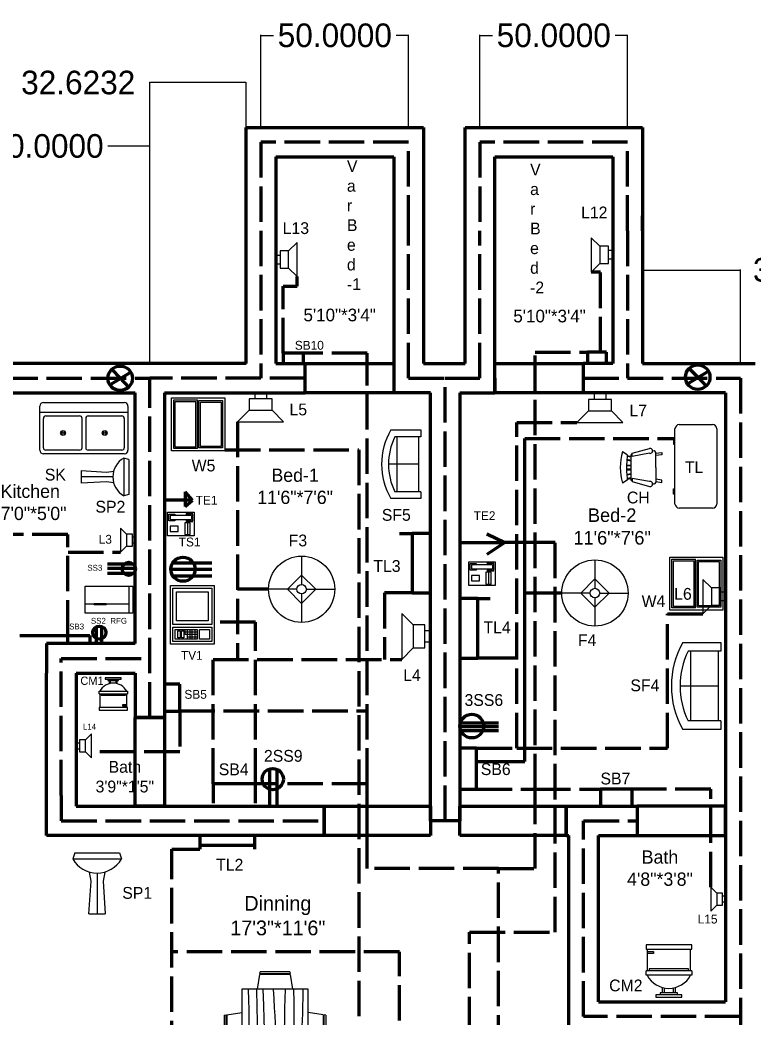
# Model space of a CAD drawing. Header units: inches. Extents: x 2473 to 3287, y 283 to 974.
# Drawn here: x 2761.4 to 3010.1, y 635.5 to 973.7 of the extents above; entities that cross this region are included whole.
import ezdxf

# ---------------------------------------------------------------- set-up
doc = ezdxf.new("R2010")
doc.units = ezdxf.units.IN
doc.header["$MEASUREMENT"] = 0
doc.linetypes.add('ACAD_ISO02W100', pattern=[15, 12, -3])
doc.dimstyles.get("Standard").update_dxf_attribs({"dimtxt": 8, "dimasz": 0.18, "dimexe": 0.18, "dimexo": 0.0625, "dimgap": 0.09, "dimtad": 0, "dimtih": 1, "dimtoh": 1, "dimdec": 4, "dimzin": 0, "dimdsep": 46, "dimtxsty": 'Standard', "dimcen": 0.09, "dimadec": 0, "dimazin": 0, "dimtfac": 1, "dimtdec": 4, "dimtofl": 0, "dimtmove": 0, "dimatfit": 3, "dimfxl": 1, "dimtolj": 1, "dimtzin": 0, "dimarcsym": 0})

# ---------------------------------------------------------------- blocks, each defined once
blk = doc.blocks.new('Lamp - Table')
at = {"linetype": 'Continuous'}
for p, q in [((0, 7), (0, 1)), ((0, 3), (-3, 0)), ((3, 0), (0, 3)), ((-1, 0), (-7, 0)), ((-3, 0), (0, -3)), ((0, -3), (3, 0)), ((1, 0), (7, 0)), ((0, -1), (0, -7))]:
    blk.add_line(p, q, dxfattribs=at)
for radius in [7, 1]:
    blk.add_circle((0, 0), radius, dxfattribs=at)
blk = doc.blocks.new('Microwave')
for p, q in [((18, 10), (22, 10)), ((22, 9), (18, 9)), ((19, 7), (19, 11)), ((20, 11), (20, 7)), ((21, 7), (21, 11)), ((18, 8), (22, 8)), ((22, 7), (18, 7)), ((20, 6), (18, 6)), ((19, 6), (19, 7)), ((20, 7), (20, 6))]:
    blk.add_line(p, q)
for points in [[(0, 0), (0, 18), (24, 18), (24, 0)], [(1, 1), (1, 17), (16, 17), (16, 1)], [(17, 1), (17, 17), (23, 17), (23, 1)], [(2.5, 2.5), (2.5, 15.5), (14.5, 15.5), (14.5, 2.5)], [(18, 12), (18, 16), (22, 16), (22, 12)], [(18, 2), (18, 11), (22, 11), (22, 2)], [(18.5, 4.5), (18.5, 5.5), (21.5, 5.5), (21.5, 4.5)], [(18.5, 3), (18.5, 4), (21.5, 4), (21.5, 3)]]:
    blk.add_lwpolyline(points, close=True)
blk = doc.blocks.new('Sink - Pedestal elevation')
for p, q in [((-11, 30), (-12, 27)), ((-11, 30), (11, 30)), ((11, 30), (12, 27)), ((-12, 27), (12, 27)), ((-3, 16), (-3.7523, 20.5139)), ((0, 20), (0, 0)), ((3.7527, 20.5157), (3, 16)), ((-4, 0), (-3, 16)), ((3, 16), (4, 0)), ((-4, 0), (4, 0))]:
    blk.add_line(p, q)
blk.add_arc((0, 33.7857), 13.7857, 209.4871, 330.5129)
blk = doc.blocks.new('Speaker')
at = {"color": 7}
for p, q in [((0.25, 0.15), (0.15, 0.05)), ((0.25, -0.25), (0.25, 0.15)), ((0, 0), (0.05, 0)), ((0.05, 0.05), (0.05, -0.15)), ((0.15, 0.05), (0.05, 0.05)), ((0.15, -0.15), (0.15, 0.05)), ((0, -0.1), (0.05, -0.1)), ((0.05, -0.15), (0.15, -0.15)), ((0.15, -0.15), (0.25, -0.25))]:
    blk.add_line(p, q, dxfattribs=at)
blk = doc.blocks.new('Sink-double - 36 in top')
for p, q in [((-18, -4), (18, -4)), ((-0.75, -18.5), (-0.75, -6.5)), ((0.75, -6.5), (0.75, -18.5))]:
    blk.add_line(p, q)
for points in [[(-16.5, 0), (16.5, 0)], [(-18, -19.5), (-18, -1.5)], [(18, -1.5), (18, -19.5)], [(-16.5, -18.5), (-16.5, -6.5)], [(-15.5, -5.5), (-1.75, -5.5)], [(1.75, -5.5), (15.5, -5.5)], [(16.5, -6.5), (16.5, -18.5)], [(-1.75, -19.5), (-15.5, -19.5)], [(15.5, -19.5), (1.75, -19.5)], [(16.5, -21), (-16.5, -21)]]:
    blk.add_lwpolyline(points)
for centre, radius in [((-8.5, -12.5), 1), ((-8.5, -12.5), 0.5), ((8.5, -12.5), 1), ((8.5, -12.5), 0.5)]:
    blk.add_circle(centre, radius)
for centre, radius, start, end in [((-16.5, -1.5), 1.5, 90, 180), ((16.5, -1.5), 1.5, 0, 90), ((-15.5, -6.5), 1, 90, 180), ((-1.75, -6.5), 1, 0, 90), ((1.75, -6.5), 1, 90, 180), ((15.5, -6.5), 1, 0, 90), ((-16.5, -19.5), 1.5, 180, 270), ((-15.5, -18.5), 1, 180, 270), ((-1.75, -18.5), 1, 270, 0), ((1.75, -18.5), 1, 180, 270), ((15.5, -18.5), 1, 270, 0), ((16.5, -19.5), 1.5, 270, 0)]:
    blk.add_arc(centre, radius, start, end)
blk = doc.blocks.new('Toilet - front')
for p, q in [((-10, 22), (-10, 12)), ((-10, 21), (-7, 21)), ((-7, 20), (-10, 20)), ((-7, 21), (-7, 20)), ((10, 12), (10, 22)), ((10.5, 12), (-10.5, 12)), ((-10.5, 10), (-10.5, 12)), ((10.5, 10), (-10.5, 10)), ((9, 13), (-9, 13)), ((-9, 13), (-9, 12)), ((9, 12), (9, 13)), ((10.5, 12), (10.5, 10)), ((4, 2), (-4, 2)), ((-4, 2), (-4, 1)), ((-3, 4.4065), (-3, 2)), ((-2, 2), (-2, 4.1658)), ((2, 4.1658), (2, 2)), ((3, 2), (3, 4.4065)), ((4, 1), (4, 2))]:
    blk.add_line(p, q)
for points in [[(10.5, 22), (10.5, 24), (-10.5, 24), (-10.5, 22)], [(6, 0), (6, 1), (-6, 1), (-6, 0)]]:
    blk.add_lwpolyline(points, close=True)
blk.add_arc((0, 15.3333), 11.3333, 208.0725, 331.9275)
blk = doc.blocks.new('Phone - Desk')
at = {"linetype": 'Continuous'}
for p, q in [((-4.5, -5), (-4.5, 5)), ((-4.5, 5), (4.5, 5)), ((-4, 4.5), (-4, 2)), ((-3.75, 4.5), (-3.75, 2.25)), ((-1.25, 4.5), (-3.75, 4.5)), ((-3.25, 4), (-3.25, -4)), ((-3.25, 4), (-1.75, 4)), ((-1.75, -4), (-1.75, 4)), ((-1.25, 2.25), (-1.25, 4.5)), ((-1, 2), (-1, 4.5)), ((4.5, 5), (4.5, -5)), ((-4, 2), (-3.25, 2)), ((-3.75, 2.25), (-3.25, 2.25)), ((-1.75, 2.25), (-1.25, 2.25)), ((-1.75, 2), (-1, 2)), ((4, 3.5), (-0.5, 3.5)), ((-0.5, 3.5), (-0.5, 1.5)), ((-0.5, 2.5), (4, 2.5)), ((-0.5, 1.5), (4, 1.5)), ((4, 1.5), (4, 3.5)), ((-3.75, -2.25), (-3.25, -2.25)), ((-3.75, -4.5), (-3.75, -2.25)), ((-1.75, -2.25), (-1.25, -2.25)), ((-1.25, -2.25), (-1.25, -4.5)), ((2.75, -1), (0.75, -1)), ((0.75, -1), (0.75, -4)), ((2.75, -4), (2.75, -1)), ((4.5, -5), (-4.5, -5)), ((-1.25, -4.5), (-3.75, -4.5)), ((-3.25, -4), (-1.75, -4)), ((0.75, -4), (2.75, -4))]:
    blk.add_line(p, q, dxfattribs=at)
blk = doc.blocks.new('Refrigerator-2 door - 36 in front')
for p, q in [((12, 5), (12, 64)), ((0, 5), (36, 5))]:
    blk.add_line(p, q)
for points in [[(0, 0), (0, 64), (36, 64), (36, 0)], [(11, 36), (11, 52), (13, 52), (13, 36)]]:
    blk.add_lwpolyline(points, close=True)
blk = doc.blocks.new('Chair - Rocking')
at = {"linetype": 'Continuous'}
for p, q in [((-8, -4.5), (-10, -1.5)), ((-7.5, -4.5), (-7, -7)), ((-6.5, -7), (-7.02225, -4.43)), ((-4.5, -7), (-4.96674, -4.19951)), ((-4, -7), (-4.40532, -4.16272)), ((-1.5, -4.05012), (-1.5, -7)), ((-1, -7), (-1, -4.05012)), ((1, -7), (1, -4.04655)), ((1.5, -4.05012), (1.5, -7)), ((4, -7), (4.40187, -4.18694)), ((4.5, -7), (4.96761, -4.19437)), ((6.5, -7), (7, -4.4057)), ((7.5, -4.5), (7, -7)), ((8, -4.5), (10, -1.5)), ((-9, -7.5), (-12, -18.49999)), ((-7, -7.5), (-9, -7.5)), ((-9, -18.49999), (-7, -7.5)), ((-8.23428, -6.99939), (-8.3093, -7.47958)), ((-8.23041, -7), (8.23915, -7)), ((7, -7.5), (9, -7.5)), ((9, -18.49999), (7, -7.5)), ((8.31071, -7.48854), (8.23449, -7.00073)), ((9, -7.5), (12, -18.49999)), ((-10.36644, -20.64523), (-10.5, -21.49999)), ((-9, -22.49999), (-9.5, -26.49999)), ((0, -22.49999), (-9.5, -22.49999)), ((-8, -26.49999), (-7.5, -22.49999)), ((0, -22.49999), (9.5, -22.49999)), ((8, -26.49999), (7.5, -22.49999)), ((9, -22.49999), (9.5, -26.49999)), ((10.5, -21.49999), (10.3575, -20.58798)), ((-9.5, -26.49999), (-8, -26.49999)), ((9.5, -26.49999), (8, -26.49999))]:
    blk.add_line(p, q, dxfattribs=at)
for centre, radius, start, end in [((0, -34.08333), 34.08333, 72.93847, 107.0615), ((0, -68.25004), 64.25, 93.92211, 97.15267), ((0, -68.25004), 64.25, 82.84733, 93.92211), ((-10.5, -18.99999), 1.58114, 161.5651, 18.43495), ((10.5, -18.99999), 1.58114, 161.5651, 18.43495), ((-9.5, -21.49999), 1, 180, 270), ((9.5, -21.49999), 1, 270, 0)]:
    blk.add_arc(centre, radius, start, end, dxfattribs=at)
blk = doc.blocks.new('Desk - 30 x 60 in.')
at = {"linetype": 'Continuous'}
for p, q in [((-26.999995, 0), (26.999995, 0)), ((-29.999995, -27), (-29.999995, -3)), ((29.999995, -3), (29.999995, -27)), ((26.999995, -30), (-26.999995, -30)), ((-20.000005, -30), (-20.000005, -31)), ((-20.000005, -31), (-16.000005, -31)), ((-16.000005, -31), (-16.000005, -30)), ((15.999995, -31), (15.999995, -30)), ((19.999995, -31), (15.999995, -31)), ((19.999995, -30), (19.999995, -31))]:
    blk.add_line(p, q, dxfattribs=at)
for centre, start, end in [((-26.499995, -3.5), 98.1301, 171.8699), ((26.499995, -3.5), 8.130102, 81.8699), ((-26.499995, -26.5), 188.1301, 261.8699), ((26.499995, -26.5), 278.1301, 351.8699)]:
    blk.add_arc(centre, 3.535534, start, end, dxfattribs=at)
blk = doc.blocks.new('Dining Set - 36 x 72 in.')
at = {"linetype": 'Continuous'}
for p, q in [((-22, 27.5), (-22.1562, 26.50042)), ((-22, 27.5), (-6, 27.5)), ((-5.8437, 26.49966), (-6, 27.5)), ((6, 27.5), (5.8438, 26.50042)), ((6, 27.5), (22, 27.5)), ((22.1563, 26.49966), (22, 27.5)), ((-22.2343, 26.00059), (-23.4847, 17.99762)), ((-22.2304, 26), (-5.7608, 26)), ((-5.8416, 26.5), (-22.1534, 26.5)), ((-4.5152, 17.99762), (-5.7655, 25.99926)), ((5.7657, 26.00059), (4.5153, 17.99762)), ((5.7696, 26), (22.2392, 26)), ((22.1584, 26.5), (5.8466, 26.5)), ((23.4848, 17.99762), (22.2345, 25.99926)), ((36, 18), (-36, 18)), ((-36, 18), (-36, -18)), ((36, -18), (36, 18)), ((-45.5, 8), (-44.5004, 8.15617)), ((-45.5, 8), (-45.5, -8)), ((-44.5, -8.15843), (-44.5, 8.15338)), ((-44.0006, 8.23428), (-35.9976, 9.48474)), ((-44, 8.23041), (-44, -8.23915)), ((44.0006, 8.23428), (35.9976, 9.48474)), ((44, 8.23041), (44, -8.23915)), ((44.5, -8.15843), (44.5, 8.15338)), ((45.5, 8), (44.5005, 8.15617)), ((45.5, 8), (45.5, -8)), ((-44.4997, -8.15631), (-45.5, -8)), ((-35.9976, -9.48476), (-43.9993, -8.2345)), ((35.9976, -9.48476), (43.9993, -8.2345)), ((44.4997, -8.15631), (45.5, -8)), ((-36, -18), (36, -18)), ((-22.2343, -26.0006), (-23.4847, -17.99762)), ((-4.5152, -17.99762), (-5.7655, -25.99928)), ((5.7657, -26.0006), (4.5153, -17.99762)), ((23.4848, -17.99762), (22.2345, -25.99928)), ((-22.2304, -26), (-5.7608, -26)), ((-22, -27.5), (-22.1562, -26.50044)), ((-5.8416, -26.5), (-22.1534, -26.5)), ((-5.8437, -26.49967), (-6, -27.5)), ((5.7696, -26), (22.2392, -26)), ((6, -27.5), (5.8438, -26.50044)), ((22.1584, -26.5), (5.8466, -26.5)), ((22.1563, -26.49967), (22, -27.5)), ((-22, -27.5), (-6, -27.5)), ((6, -27.5), (22, -27.5))]:
    blk.add_line(p, q, dxfattribs=at)
for points in [[(-36, 15), (-31.1772, 14.97754), (-26.8079, 14.91406), (-22.8538, 14.81543), (-19.276, 14.6875), (-16.0362, 14.53613), (-13.0957, 14.36718), (-10.4159, 14.18652), (-7.9583, 14), (-5.6904, 13.81315), (-3.6035, 13.63021), (-1.6954, 13.45508), (0.0365, 13.29166), (1.5945, 13.14388), (2.9811, 13.01562), (4.1988, 12.9108), (5.25, 12.83333), (6.1393, 12.78613), (6.8802, 12.76823), (7.4883, 12.77767), (7.9792, 12.8125), (8.3685, 12.87077), (8.6719, 12.95052), (8.9049, 13.0498), (9.0833, 13.16666), (9.2205, 13.29899), (9.3216, 13.44401), (9.3895, 13.59879), (9.4271, 13.76041), (9.4373, 13.92594), (9.4232, 14.09245), (9.3875, 14.257), (9.3333, 14.41666), (9.2638, 14.56917), (9.1836, 14.71484), (9.0975, 14.85465), (9.0104, 14.98958), (8.9272, 15.1206), (8.8529, 15.2487), (8.7922, 15.37483), (8.75, 15.5), (8.7305, 15.62467), (8.7344, 15.74739), (8.7617, 15.86621), (8.8125, 15.97916), (8.8867, 16.08431), (8.9844, 16.17968), (9.1055, 16.26334), (9.25, 16.33333), (9.4189, 16.38802), (9.6172, 16.42708), (9.8506, 16.45052), (10.125, 16.45833), (10.4463, 16.45052), (10.8203, 16.42708), (11.2529, 16.38802), (11.75, 16.33333), (12.3184, 16.26318), (12.9694, 16.17838), (13.7151, 16.07991), (14.5677, 15.96875), (15.5395, 15.84586), (16.6426, 15.71224), (17.8893, 15.56884), (19.2917, 15.41666), (20.859, 15.25667), (22.5879, 15.08984), (24.4721, 14.91715), (26.5052, 14.73958), (28.6809, 14.5581), (30.9929, 14.3737), (33.4347, 14.18733), (36, 14)], [(-36, 10), (-28.9766, 10.14274), (-23.1725, 10.20442), (-18.4241, 10.19775), (-14.5677, 10.13541), (-11.4399, 10.03011), (-8.877, 9.89453), (-6.7154, 9.74137), (-4.7917, 9.58333), (-2.9698, 9.43082), (-1.2246, 9.28515), (0.4415, 9.14534), (2.026, 9.01041), (3.5266, 8.87939), (4.9408, 8.7513), (6.266, 8.62516), (7.5, 8.5), (8.6411, 8.37549), (9.6914, 8.2539), (10.6538, 8.13818), (11.5312, 8.03125), (12.3267, 7.93603), (13.043, 7.85547), (13.6831, 7.79248), (14.25, 7.75), (14.7471, 7.7303), (15.1797, 7.73307), (15.5537, 7.75732), (15.875, 7.80208), (16.1494, 7.86637), (16.3828, 7.94922), (16.5811, 8.04964), (16.75, 8.16666), (16.8944, 8.29915), (17.0143, 8.44531), (17.1089, 8.60319), (17.1771, 8.77083), (17.218, 8.94629), (17.2305, 9.1276), (17.2137, 9.31282), (17.1667, 9.5), (17.0895, 9.6875), (16.987, 9.875), (16.8649, 10.0625), (16.7292, 10.25), (16.5856, 10.4375), (16.4401, 10.625), (16.2985, 10.8125), (16.1667, 11), (16.05, 11.18733), (15.9518, 11.3737), (15.8752, 11.5581), (15.8229, 11.73958), (15.798, 11.91715), (15.8034, 12.08984), (15.842, 12.25667), (15.9167, 12.41666), (16.0295, 12.56836), (16.1784, 12.70833), (16.3605, 12.83268), (16.5729, 12.9375), (16.8127, 13.01888), (17.0768, 13.07291), (17.3625, 13.0957), (17.6667, 13.08333), (17.9894, 13.03312), (18.3418, 12.94726), (18.7382, 12.82918), (19.1927, 12.68229), (19.7195, 12.51001), (20.3327, 12.31575), (21.0465, 12.10294), (21.875, 11.875), (22.8357, 11.63354), (23.959, 11.37304), (25.2786, 11.08618), (26.8282, 10.76562), (28.6414, 10.40405), (30.752, 9.99414), (33.1936, 9.52856), (36, 9)], [(-36, 5.5), (-30.7157, 5.3348), (-26.069, 5.20963), (-21.9946, 5.11767), (-18.4271, 5.05208), (-15.3009, 5.00602), (-12.5508, 4.97265), (-10.1112, 4.94515), (-7.9167, 4.91666), (-5.909, 4.88167), (-4.0586, 4.83984), (-2.3429, 4.79215), (-0.7396, 4.73958), (0.7739, 4.6831), (2.22, 4.6237), (3.6213, 4.56233), (5, 4.5), (6.373, 4.43782), (7.7344, 4.3776), (9.0723, 4.32129), (10.375, 4.27083), (11.6309, 4.22819), (12.8281, 4.19531), (13.9551, 4.17415), (15, 4.16666), (15.954, 4.17448), (16.819, 4.19791), (17.6001, 4.23698), (18.3021, 4.29166), (18.9299, 4.36198), (19.4883, 4.44791), (19.9823, 4.54948), (20.4167, 4.66666), (20.7969, 4.79899), (21.1302, 4.94401), (21.4245, 5.09879), (21.6875, 5.26041), (21.9271, 5.42594), (22.1511, 5.59245), (22.3672, 5.757), (22.5834, 5.91666), (22.8065, 6.06868), (23.0404, 6.21093), (23.2879, 6.34147), (23.5521, 6.45833), (23.8358, 6.55957), (24.142, 6.64323), (24.4735, 6.70735), (24.8334, 6.75), (25.2235, 6.76969), (25.642, 6.76692), (26.0858, 6.74267), (26.5521, 6.69791), (27.0379, 6.63362), (27.5404, 6.55078), (28.0565, 6.45036), (28.5834, 6.33333), (29.1242, 6.19987), (29.7071, 6.04687), (30.3661, 5.87044), (31.1354, 5.66666), (32.0493, 5.43164), (33.142, 5.16146), (34.4475, 4.85221), (36, 4.5)], [(-36, -1), (-30.7915, -0.6591), (-26.0195, -0.38216), (-21.6519, -0.16284), (-17.6563, 0.00521), (-14.0005, 0.12833), (-10.6523, 0.21289), (-7.5796, 0.26522), (-4.75, 0.29166), (-2.134, 0.29793), (0.2878, 0.28711), (2.5317, 0.26163), (4.6146, 0.22396), (6.5529, 0.17651), (8.3633, 0.12174), (10.0623, 0.06209), (11.6667, 0), (13.1899, -0.06201), (14.6341, -0.1211), (15.9982, -0.17432), (17.2813, -0.21875), (18.4823, -0.25147), (19.6003, -0.26953), (20.6343, -0.27002), (21.5834, -0.25), (22.4481, -0.20768), (23.2357, -0.14584), (23.9549, -0.06836), (24.6146, 0.02083), (25.2235, 0.11784), (25.7904, 0.21875), (26.3241, 0.31966), (26.8334, 0.41666), (27.3265, 0.50618), (27.8099, 0.58593), (28.2894, 0.65397), (28.7709, 0.70833), (29.2601, 0.74707), (29.763, 0.76823), (30.2855, 0.76985), (30.8334, 0.75), (31.4088, 0.70784), (31.9994, 0.64713), (32.589, 0.57275), (33.1615, 0.48958), (33.7008, 0.4025), (34.1908, 0.3164), (34.6153, 0.23616), (34.9584, 0.16666), (35.2099, 0.11165), (35.3848, 0.07031), (35.504, 0.04069), (35.5886, 0.02083), (35.6594, 0.00879), (35.7377, 0.0026), (35.8442, 0.00032), (36, 0)], [(-36, -6.5), (-27.1843, -6.31267), (-20.084, -6.1263), (-14.469, -5.9419), (-10.1094, -5.76042), (-6.7752, -5.58285), (-4.2363, -5.41016), (-2.2629, -5.24333), (-0.625, -5.08334), (0.8708, -4.93099), (2.2715, -4.78646), (3.5872, -4.64974), (4.8281, -4.52084), (6.0046, -4.39974), (7.127, -4.28646), (8.2053, -4.18099), (9.25, -4.08334), (10.2705, -3.99382), (11.2734, -3.91407), (12.2647, -3.84603), (13.25, -3.79167), (14.2354, -3.75293), (15.2266, -3.73177), (16.2295, -3.73015), (17.25, -3.75), (18.2912, -3.79248), (19.3451, -3.85547), (20.4009, -3.93604), (21.4479, -4.03125), (22.4754, -4.13819), (23.4727, -4.25391), (24.4289, -4.37549), (25.3334, -4.5), (26.1785, -4.62492), (26.9694, -4.74935), (27.7145, -4.87281), (28.4219, -4.99479), (29.1, -5.11483), (29.7572, -5.23242), (30.4016, -5.34709), (31.0417, -5.45834), (31.6837, -5.56437), (32.3262, -5.65821), (32.9658, -5.73153), (33.599, -5.77604), (34.2224, -5.78345), (34.8327, -5.74545), (35.4264, -5.65373), (36, -5.5)], [(-36, -10), (-26.4022, -9.81299), (-18.4675, -9.62891), (-11.9839, -9.45069), (-6.7396, -9.28125), (-2.5226, -9.12354), (0.8789, -8.98047), (3.6769, -8.85498), (6.0833, -8.75), (8.2767, -8.66765), (10.3021, -8.60677), (12.1712, -8.56543), (13.8958, -8.54167), (15.4876, -8.53353), (16.9583, -8.53907), (18.3197, -8.55632), (19.5834, -8.58334), (20.7616, -8.61841), (21.8685, -8.66081), (22.9188, -8.71004), (23.9271, -8.76563), (24.9081, -8.82707), (25.8763, -8.89388), (26.8465, -8.96558), (27.8334, -9.04167), (28.8474, -9.12118), (29.8828, -9.20117), (30.93, -9.27824), (31.9792, -9.34896), (33.0205, -9.40991), (34.0443, -9.45768), (35.0407, -9.48885), (36, -9.5)], [(-36, -14.5), (-30.0881, -14.33513), (-25.0332, -14.21224), (-20.7312, -14.12647), (-17.0781, -14.07292), (-13.97, -14.04671), (-11.3027, -14.04297), (-8.9724, -14.05681), (-6.875, -14.08334), (-4.9224, -14.11833), (-3.0905, -14.16016), (-1.3709, -14.20785), (0.2448, -14.26042), (1.7647, -14.3169), (3.1973, -14.3763), (4.5507, -14.43767), (5.8333, -14.5), (7.0554, -14.5621), (8.235, -14.62175), (9.3922, -14.67652), (10.5469, -14.72396), (11.7192, -14.76164), (12.929, -14.78711), (14.1965, -14.79794), (15.5417, -14.79167), (16.9933, -14.76424), (18.6152, -14.70508), (20.4804, -14.60197), (22.6615, -14.44271), (25.2312, -14.21509), (28.2624, -13.9069), (31.8277, -13.50594), (36, -13)]]:
    blk.add_lwpolyline(points, dxfattribs=at)
blk = doc.blocks.new('Sofa - Roundback Loveseat 5 ft.')
at = {"linetype": 'Continuous'}
for p, q in [((0, -32.44198), (0, -5.99998)), ((-24, -33.99998), (-24, -11.46958)), ((-23.9998, -13.38178), (23.99986, -13.38178)), ((24.00004, -33.99998), (24.00004, -11.46958)), ((-24, -32.44198), (24.00004, -32.44198))]:
    blk.add_line(p, q, dxfattribs=at)
for points in [[(-24, -33.99998), (-30, -33.99998), (-30, -7.99998)], [(30.00004, -7.99998), (30.00004, -33.99998), (24.00004, -33.99998)]]:
    blk.add_lwpolyline(points, dxfattribs=at)
for centre, radius, start, end in [((0, -60.24998), 60.24998, 60.13715, 119.8628), ((0, -61.38438), 55.38444, 64.32083, 115.6792)]:
    blk.add_arc(centre, radius, start, end, dxfattribs=at)
blk = doc.blocks.new('*D83')
at = {"color": 0, "lineweight": -2}
for p, q in [((2735.44, 857.38), (2735.44, 931.18)), ((2735.62, 931), (2749.69, 931)), ((2805.26, 931), (2791.2, 931)), ((2805.44, 857.38), (2805.44, 931.18))]:
    blk.add_line(p, q, dxfattribs=at)
at = {"color": 0, "lineweight": 100}
for points in [[(2735.62, 931.03), (2735.62, 930.97), (2735.44, 931)], [(2805.26, 931.03), (2805.26, 930.97), (2805.44, 931)]]:
    blk.add_solid(points, dxfattribs=at)
at = {"layer": 'Defpoints', "color": 0, "lineweight": 100}
for p in [(2805.44, 931), (2735.44, 857.31), (2805.44, 857.31)]:
    blk.add_point(p, dxfattribs=at)
at = {"color": 0, "lineweight": 100, "insert": (2770.44, 931), "char_height": 8, "attachment_point": 5}
blk.add_mtext('\\A1;70.0000', dxfattribs=at)
blk = doc.blocks.new('*D85')
at = {"color": 0, "lineweight": -2}
for p, q in [((2843.07, 937.38), (2843.07, 968.68)), ((2843.25, 968.5), (2847.31, 968.5)), ((2892.89, 968.5), (2888.82, 968.5)), ((2893.07, 937.38), (2893.07, 968.68))]:
    blk.add_line(p, q, dxfattribs=at)
at = {"color": 0, "lineweight": 100}
for points in [[(2843.25, 968.53), (2843.25, 968.47), (2843.07, 968.5)], [(2892.89, 968.53), (2892.89, 968.47), (2893.07, 968.5)]]:
    blk.add_solid(points, dxfattribs=at)
at = {"layer": 'Defpoints', "color": 0, "lineweight": 100}
for p in [(2893.07, 968.5), (2843.07, 937.31), (2893.07, 937.31)]:
    blk.add_point(p, dxfattribs=at)
at = {"color": 0, "lineweight": 100, "insert": (2868.07, 968.5), "char_height": 8, "attachment_point": 5}
blk.add_mtext('\\A1;50.0000', dxfattribs=at)
blk = doc.blocks.new('*D86')
at = {"color": 0, "lineweight": -2}
for p, q in [((2805.44, 952.5), (2805.26, 952.5)), ((2805.44, 857.38), (2805.44, 952.68)), ((2837.89, 952.5), (2805.62, 952.5)), ((2838.07, 857.38), (2838.07, 952.68))]:
    blk.add_line(p, q, dxfattribs=at)
at = {"color": 0, "lineweight": 100}
for points in [[(2805.62, 952.53), (2805.62, 952.47), (2805.44, 952.5)], [(2837.89, 952.53), (2837.89, 952.47), (2838.07, 952.5)]]:
    blk.add_solid(points, dxfattribs=at)
at = {"layer": 'Defpoints', "color": 0, "lineweight": 100}
for p in [(2805.44, 952.5), (2805.44, 857.31), (2838.07, 857.31)]:
    blk.add_point(p, dxfattribs=at)
at = {"color": 0, "lineweight": 100, "insert": (2781.17, 952.5), "char_height": 8, "attachment_point": 5}
blk.add_mtext('\\A1;32.6232', dxfattribs=at)
blk = doc.blocks.new('*D87')
at = {"color": 0, "lineweight": -2}
for p, q in [((2917.23, 937.38), (2917.23, 968.68)), ((2917.41, 968.5), (2921.48, 968.5)), ((2967.05, 968.5), (2962.99, 968.5)), ((2967.23, 937.38), (2967.23, 968.68))]:
    blk.add_line(p, q, dxfattribs=at)
at = {"color": 0, "lineweight": 100}
for points in [[(2917.41, 968.53), (2917.41, 968.47), (2917.23, 968.5)], [(2967.05, 968.53), (2967.05, 968.47), (2967.23, 968.5)]]:
    blk.add_solid(points, dxfattribs=at)
at = {"layer": 'Defpoints', "color": 0, "lineweight": 100}
for p in [(2917.23, 968.5), (2917.23, 937.31), (2967.23, 937.31)]:
    blk.add_point(p, dxfattribs=at)
at = {"color": 0, "lineweight": 100, "insert": (2942.23, 968.5), "char_height": 8, "attachment_point": 5}
blk.add_mtext('\\A1;50.0000', dxfattribs=at)
blk = doc.blocks.new('*D92')
at = {"color": 0, "lineweight": -2}
for p, q in [((2972.23, 857.38), (2972.23, 889.18)), ((2972.41, 889), (3005.26, 889)), ((3005.44, 857.38), (3005.44, 889.18)), ((3005.44, 889), (3005.62, 889))]:
    blk.add_line(p, q, dxfattribs=at)
at = {"color": 0, "lineweight": 100}
for points in [[(2972.41, 889.03), (2972.41, 888.97), (2972.23, 889)], [(3005.26, 889.03), (3005.26, 888.97), (3005.44, 889)]]:
    blk.add_solid(points, dxfattribs=at)
at = {"layer": 'Defpoints', "color": 0, "lineweight": 100}
for p in [(3005.44, 889), (2972.23, 857.31), (3005.44, 857.31)]:
    blk.add_point(p, dxfattribs=at)
at = {"color": 0, "lineweight": 100, "insert": (3029.05, 889), "char_height": 8, "attachment_point": 5}
blk.add_mtext('\\A1;33.2096', dxfattribs=at)
blk = doc.blocks.new('Window - Wood Frame 36 x 36 in.')
for p, q in [((1.5, 18.5), (34.5, 18.5)), ((2, 17.5), (34, 17.5)), ((2.5, 19.5), (33.5, 19.5)), ((3, 16.5), (33, 16.5))]:
    blk.add_line(p, q)
blk.add_lwpolyline([(0, 0), (0, 36), (36, 36), (36, 0)], close=True)
for points in [[(1.5, 18.5), (1.5, 34.5), (34.5, 34.5), (34.5, 18.5)], [(2.5, 19.5), (2.5, 33.5), (33.5, 33.5), (33.5, 19.5)], [(34, 17.5), (34, 1.5), (2, 1.5), (2, 17.5)], [(33, 16.5), (33, 2.5), (3, 2.5), (3, 16.5)]]:
    blk.add_lwpolyline(points)

msp = doc.modelspace()

# ---------------------------------------------------------------- linework, layer by layer
at = {"lineweight": 100}
for p, q in [((2838.06621, 932.31343), (2838.06621, 937.31343)), ((2838.06621, 937.31343), (2893.06621, 937.31343)), ((2893.06621, 937.31343), (2898.06621, 937.31343)), ((2898.06621, 937.31343), (2898.06621, 857.31343)), ((2912.2334, 857.31343), (2912.2334, 937.31343)), ((2912.2334, 937.31343), (2972.2334, 937.31343)), ((2972.2334, 937.31343), (2972.2334, 857.31343)), ((2838.06621, 857.31343), (2838.06621, 932.31343)), ((2848.06621, 927.31343), (2888.06621, 927.31343)), ((2848.06621, 927.31343), (2848.06621, 857.31343)), ((2888.06621, 927.31343), (2888.06621, 847.31343)), ((2922.2334, 852.31343), (2922.2334, 927.31343)), ((2922.2334, 927.31343), (2962.2334, 927.31343)), ((2962.2334, 927.31343), (2962.2334, 857.31343)), ((2857.4626, 860.76945), (2850.60004, 860.76945)), ((2850.60167, 860.77644), (2850.60167, 857.32042)), ((2857.4626, 857.31343), (2857.4626, 860.76945)), ((2898.06621, 857.31343), (2912.2334, 857.31343)), ((2962.2334, 857.31343), (2952.2334, 857.31343)), ((2972.2334, 857.31343), (3010.443, 857.31343)), ((2791.89203, 850.05493), (2798.98262, 854.35544)), ((2792.5071, 855.29526), (2795.37863, 852.30196)), ((2987.51208, 850.42727), (2994.60267, 854.72778)), ((2988.12715, 855.6676), (2990.99868, 852.6743)), ((2990.99868, 852.6743), (2990.99868, 852.6743)), ((2990.99868, 852.6743), (2993.87021, 849.68101)), ((2795.37863, 852.30196), (2795.37863, 852.30196)), ((2795.37863, 852.30196), (2798.25016, 849.30866)), ((2740.443, 847.31343), (2800.443, 847.31343)), ((2819.91044, 810.98766), (2817.36388, 813.78422)), ((2817.36388, 813.78422), (2817.36388, 808.79819)), ((2819.91044, 810.98766), (2810.54573, 810.98766)), ((2817.36388, 808.79819), (2819.91044, 810.98766)), ((2890.01524, 799.72698), (2894.26905, 799.72698)), ((2900.63687, 799.72698), (2894.26905, 799.72698)), ((2894.26905, 799.72698), (2894.26905, 779.54087)), ((2919.61217, 799.61528), (2925.6485, 796.60003)), ((2910.36104, 796.67913), (2925.6485, 796.67913)), ((2925.6485, 796.60003), (2919.61217, 792.5797)), ((2791.08346, 789.44758), (2799.67465, 789.44758)), ((2813.22844, 789.79731), (2826.47567, 789.79731)), ((2791.08346, 787.90801), (2800.43674, 787.90801)), ((2791.08346, 786.20465), (2799.98531, 786.20465)), ((2812.56363, 787.5561), (2826.47567, 787.5561)), ((2813.23755, 785.31489), (2826.47567, 785.31489)), ((2894.26905, 779.54087), (2890.01524, 779.54087)), ((2894.26905, 779.54087), (2900.63687, 779.54087)), ((2916.48637, 777.67324), (2910.11856, 777.67324)), ((2916.48637, 757.48713), (2916.48637, 777.67324)), ((2916.48637, 777.67324), (2920.74019, 777.67324)), ((2787.37777, 762.45731), (2787.37777, 768.12971)), ((2789.14316, 762.45731), (2789.14316, 768.10499)), ((2777.61352, 762.36648), (2777.61352, 765.08734)), ((2777.61352, 765.08734), (2785.11962, 765.08734)), ((2785.11962, 765.08734), (2785.11962, 762.36648)), ((2800.443, 762.36648), (2770.443, 762.36648)), ((2770.443, 762.36648), (2770.443, 752.36648)), ((2910.11856, 757.48713), (2916.48637, 757.48713)), ((2920.74019, 757.48713), (2916.48637, 757.48713)), ((2780.443, 752.36648), (2800.443, 752.36648)), ((2780.443, 752.36648), (2780.443, 707.31343)), ((2800.443, 752.36648), (2800.443, 737.31343)), ((2815.53862, 748.59249), (2810.443, 748.59249)), ((2815.53862, 739.5), (2815.53862, 748.59249)), ((2923.50197, 735.45176), (2910.58043, 735.45176)), ((2923.50197, 732.81165), (2910.77263, 732.81165)), ((2916.11459, 726.9565), (2910.443, 726.9565)), ((2916.11459, 712.98637), (2916.11459, 726.9565)), ((2845.97553, 719.79332), (2845.97553, 707.41107)), ((2848.44507, 719.80319), (2848.44507, 707.45937)), ((2841.23897, 714.88514), (2826.83405, 714.88514)), ((2826.83405, 714.88514), (2826.83405, 708.23768)), ((2841.23897, 708.23768), (2841.23897, 714.88514)), ((2910.443, 712.98637), (2916.11459, 712.98637)), ((2968.79442, 712.98637), (2958.05707, 712.98637)), ((2958.05707, 712.98637), (2958.05707, 707.31343)), ((2968.79442, 707.31343), (2968.79442, 712.98637)), ((2864.443, 707.31343), (2864.443, 697.31343)), ((2946.443, 697.31343), (2946.443, 707.31343)), ((2822.37982, 697.24561), (2822.37982, 692.64101)), ((2840.86488, 697.24561), (2840.86488, 694.07367)), ((2946.443, 697.31343), (2947.33499, 697.31343)), ((2947.33499, 630.93195), (2947.33499, 697.31343)), ((2957.33499, 697.31343), (2970.443, 697.31343)), ((2822.37982, 694.07367), (2840.86488, 694.07367)), ((2840.86488, 694.07367), (2840.86488, 692.64101))]:
    msp.add_line(p, q, dxfattribs=at)
at = {"linetype": 'ACAD_ISO02W100', "lineweight": 100}
for p, q in [((2893.06621, 932.31343), (2843.06621, 932.31343)), ((2843.06621, 932.31343), (2843.06621, 902.31343)), ((2893.06621, 902.31343), (2893.06621, 932.31343)), ((2967.2334, 932.31343), (2917.2334, 932.31343)), ((2917.2334, 932.31343), (2917.2334, 902.31343)), ((2967.2334, 902.31343), (2967.2334, 932.31343)), ((2843.06621, 902.31343), (2843.06621, 852.31343)), ((2893.06621, 852.31343), (2893.06621, 902.31343)), ((2917.2334, 852.31343), (2917.2334, 902.31343)), ((2967.2334, 902.31343), (2967.2334, 852.31343)), ((2755.443, 852.31343), (2805.443, 852.31343)), ((2805.443, 737.31343), (2805.443, 852.31343)), ((2858.06621, 852.31343), (2805.443, 852.31343)), ((2893.06621, 852.31343), (2905.443, 852.31343)), ((2905.443, 702.31343), (2905.443, 852.31343)), ((2905.443, 852.31343), (2917.2334, 852.31343)), ((2952.2334, 852.31343), (3005.443, 852.31343)), ((3005.443, 852.31343), (3005.443, 702.31343)), ((2775.443, 710.92161), (2775.443, 757.36648)), ((2775.443, 757.36648), (2805.443, 757.36648)), ((2775.443, 710.92161), (2775.443, 702.31343)), ((2775.443, 702.31343), (2805.443, 702.31343)), ((2805.443, 702.31343), (2864.443, 702.31343)), ((2952.33499, 635.93195), (2952.33499, 702.31343)), ((3005.443, 702.31343), (3005.443, 552.31343)), ((3005.443, 635.93195), (2952.33499, 635.93195))]:
    msp.add_line(p, q, dxfattribs=at)
at = {"linetype": 'ByBlock', "lineweight": 100}
for p, q in [((2972.2334, 902.31343), (2972.2334, 907.31343)), ((2838.06621, 857.31343), (2735.443, 857.31343)), ((2848.06621, 857.31343), (2858.06621, 857.31343)), ((2922.2334, 852.31343), (2922.2334, 847.31343)), ((2800.443, 762.36648), (2800.443, 847.31343)), ((2810.443, 847.31343), (2810.443, 737.31343)), ((2893.06621, 847.31343), (2888.06621, 847.31343)), ((2900.443, 847.31343), (2893.06621, 847.31343)), ((2900.443, 702.31343), (2900.443, 847.31343)), ((2910.443, 847.31343), (2910.443, 702.31343)), ((3000.443, 847.31343), (2952.2334, 847.31343)), ((2770.443, 697.31343), (2770.443, 752.36648)), ((2780.443, 707.31343), (2864.443, 707.31343)), ((2946.443, 707.31343), (2970.443, 707.31343)), ((2910.443, 702.31343), (2900.443, 702.31343)), ((2775.443, 697.31343), (2770.443, 697.31343)), ((2864.443, 697.31343), (2775.443, 697.31343)), ((2957.33499, 640.93195), (3000.443, 640.93195))]:
    msp.add_line(p, q, dxfattribs=at)
at = {"color": 4, "linetype": 'ACAD_ISO02W100', "lineweight": 100}
for p, q in [((2855.34593, 883.5), (2855.34593, 886.74134)), ((2958.09166, 861.11094), (2958.09166, 888.29902)), ((2850.60167, 860.77644), (2850.60167, 883.5)), ((2850.60167, 883.5), (2855.34593, 883.5)), ((2835.1435, 837.55333), (2835.1435, 756.9953)), ((2929.68379, 757.48713), (2929.68379, 837.3619)), ((2929.68379, 837.3619), (2950.07701, 837.3619)), ((2777.61352, 799.29567), (2749.71381, 799.29567)), ((2777.61352, 765.08734), (2777.61352, 799.29567)), ((2777.72729, 793.38525), (2795.47011, 793.38525)), ((2845.62319, 780.79185), (2835.1435, 780.79185)), ((2890.01524, 779.54087), (2884.92257, 779.54087)), ((2884.92257, 779.54087), (2884.92257, 756.9953)), ((2944.96036, 779.50364), (2929.68379, 779.50364)), ((2980.73252, 726.9565), (2980.73252, 772.49617)), ((2826.83405, 714.88514), (2826.83405, 756.9953)), ((2826.83405, 756.9953), (2890.72256, 756.9953)), ((2929.68379, 757.48713), (2920.74019, 757.48713)), ((2929.68379, 726.9565), (2929.68379, 757.48713)), ((2815.53862, 739.5), (2815.53862, 725.69824)), ((2815.53862, 725.69824), (2785.65485, 725.69824)), ((2916.11459, 726.9565), (2929.68379, 726.9565)), ((2929.68379, 726.9565), (2980.73252, 726.9565)), ((2995.3908, 712.98637), (2968.79442, 712.98637)), ((2995.3908, 679.80304), (2995.3908, 712.98637)), ((2812.92193, 622.54409), (2812.92193, 692.64101)), ((2889.94567, 657.92092), (2812.92193, 657.92092)), ((2889.94567, 634.6237), (2889.94567, 657.92092))]:
    msp.add_line(p, q, dxfattribs=at)
at = {"color": 4, "lineweight": 100}
for p, q in [((2958.09166, 888.29902), (2954.94096, 888.29902)), ((2980.73252, 772.49617), (2992.77751, 772.49617)), ((2812.92193, 692.64101), (2822.37982, 692.64101))]:
    msp.add_line(p, q, dxfattribs=at)
at = {"color": 3, "linetype": 'ACAD_ISO02W100', "lineweight": 100}
for p, q in [((2879.05705, 860.76945), (2857.4626, 860.76945)), ((2879.05705, 714.88514), (2879.05705, 860.76945)), ((2935.91464, 712.98637), (2935.91464, 861.11094)), ((2935.91464, 861.11094), (2953.65918, 861.11094)), ((2815.43008, 739.58223), (2878.9485, 739.58223)), ((2879.05705, 714.88514), (2841.23897, 714.88514)), ((2916.11459, 712.98637), (2935.91464, 712.98637)), ((2935.91464, 686.12429), (2935.91464, 712.98637)), ((2935.91464, 712.98637), (2958.05707, 712.98637)), ((2923.51899, 686.12429), (2879.05705, 686.12429)), ((2923.51899, 579.44429), (2923.51899, 686.12429)), ((2923.51899, 686.12429), (2935.91464, 686.12429))]:
    msp.add_line(p, q, dxfattribs=at)
at = {"color": 0, "lineweight": 100}
for p, q in [((2960.06818, 861.11094), (2953.65918, 861.11094)), ((2953.65918, 861.11094), (2953.65918, 857.31343)), ((2960.06818, 857.31343), (2960.06818, 861.11094)), ((2858.06621, 847.31343), (2858.06621, 857.31343)), ((2952.2334, 857.31343), (2952.2334, 847.31343)), ((2810.443, 847.31343), (2858.06621, 847.31343)), ((2910.443, 847.31343), (2922.2334, 847.31343)), ((3000.443, 847.31343), (3000.443, 640.93195)), ((2810.443, 739.5), (2815.53862, 739.5)), ((2810.443, 737.31343), (2800.443, 737.31343)), ((2923.50197, 734.13617), (2910.443, 734.13617)), ((2970.443, 707.31343), (2970.443, 697.31343)), ((2957.33499, 640.93195), (2957.33499, 697.31343))]:
    msp.add_line(p, q, dxfattribs=at)
at = {"color": 2, "linetype": 'ACAD_ISO02W100', "lineweight": 100}
for p, q in [((2858.06621, 847.31343), (2858.06621, 857.31343)), ((2888.06621, 857.31343), (2888.06621, 847.31343)), ((2922.2334, 847.31343), (2922.2334, 857.31343)), ((2952.2334, 857.31343), (2952.2334, 847.31343)), ((2864.443, 697.31343), (2864.443, 707.31343)), ((2900.443, 707.31343), (2900.443, 697.31343)), ((2910.443, 697.31343), (2910.443, 707.31343)), ((2946.443, 707.31343), (2946.443, 697.31343)), ((2970.443, 707.31343), (2970.443, 697.31343)), ((3000.443, 697.31343), (3000.443, 707.31343))]:
    msp.add_line(p, q, dxfattribs=at)
at = {"color": 2, "linetype": 'ByBlock', "lineweight": 100}
for p, q in [((2858.06621, 857.31343), (2888.06621, 857.31343)), ((2922.2334, 857.31343), (2952.2334, 857.31343)), ((2888.06621, 847.31343), (2858.06621, 847.31343)), ((2952.2334, 847.31343), (2922.2334, 847.31343)), ((2800.443, 737.31343), (2810.443, 737.31343)), ((2800.443, 707.31343), (2800.443, 737.31343)), ((2810.443, 737.31343), (2810.443, 707.31343)), ((2810.443, 707.31343), (2800.443, 707.31343)), ((2864.443, 707.31343), (2900.443, 707.31343)), ((2910.443, 707.31343), (2946.443, 707.31343)), ((3000.443, 707.31343), (2970.443, 707.31343)), ((2900.443, 697.31343), (2864.443, 697.31343)), ((2946.443, 697.31343), (2910.443, 697.31343)), ((2970.443, 697.31343), (3000.443, 697.31343))]:
    msp.add_line(p, q, dxfattribs=at)
at = {"color": 5, "lineweight": 100}
for p, q in [((2932.3973, 722.4348), (2932.3973, 831.89977)), ((2916.11459, 722.4348), (2932.3973, 722.4348))]:
    msp.add_line(p, q, dxfattribs=at)
at = {"color": 5, "linetype": 'ACAD_ISO02W100', "lineweight": 100}
for p, q in [((2932.3973, 831.89977), (2983.27748, 831.89977)), ((2841.23897, 769.68971), (2828.1243, 769.68971)), ((2841.23897, 714.88514), (2841.23897, 769.68971))]:
    msp.add_line(p, q, dxfattribs=at)
at = {"color": 6, "linetype": 'ACAD_ISO02W100', "lineweight": 100}
for p, q in [((2830.85598, 828.08151), (2876.25917, 828.08151)), ((2876.25917, 828.08151), (2876.25917, 585.60949)), ((2942.69017, 664.57355), (2942.69017, 796.67913)), ((2913.74948, 585.60949), (2913.74948, 664.57355)), ((2913.74948, 664.57355), (2942.69017, 664.57355))]:
    msp.add_line(p, q, dxfattribs=at)
at = {"color": 6, "lineweight": 100}
msp.add_line((2942.69017, 796.67913), (2925.6485, 796.60003), dxfattribs=at)
at = {"color": 3, "lineweight": 100}
for p, q in [((2761.40368, 765.08734), (2777.61352, 765.08734)), ((2879.05705, 686.12429), (2879.05705, 714.88514))]:
    msp.add_line(p, q, dxfattribs=at)
at = {"color": 0, "linetype": 'ACAD_ISO02W100', "lineweight": 100}
msp.add_line((2952.33499, 702.31343), (2970.443, 702.31343), dxfattribs=at)
at = {"lineweight": 100}
for centre, radius in [((2795.37863, 852.30196), 4.14795), ((2990.99868, 852.6743), 4.14795), ((2816.65043, 787.56304), 4.0868), ((2798.29173, 787.6991), 2.22927), ((2788.33723, 766.09276), 2.22927), ((2914.47096, 734.40794), 4.02812), ((2847.06032, 716.43114), 3.60103)]:
    msp.add_circle(centre, radius, dxfattribs=at)

# ---------------------------------------------------------------- block references
for name, p, xscale, yscale, zscale, rotation in [('Speaker', (2962.21314, 892.66233), 29.08870511303849, 29.08870511303803, 29.08870511303803, 180), ('Speaker', (2844.89346, 847.30329), 38.99984130633857, 38.99984130633857, 38.99984130633857, 269.9999999999987), ('Speaker', (2959.82697, 847.11186), 38.99984130633857, 38.99984130633857, 38.99984130633857, 269.9999999999987), ('Desk - 30 x 60 in.', (2997.46559, 822.44103), 0.4729370753257172, 0.4729370753257172, 0.4729370753257172, 270.0000000000017), ('Sofa - Roundback Loveseat 5 ft.', (2883.93508, 823.16732), 0.3889106438455201, 0.3889106438455201, 0.3889106438455201, 90), ('Chair - Rocking', (2964.74507, 822.07167), 0.5334310944758727, 0.5334310944758727, 0.5334310944758727, 90), ('Sink - Pedestal elevation', (2782.20278, 818.84844), 0.5351869493183585, 0.5351869493183585, 0.5351869493183585, 270), ('Phone - Desk', (2815.92261, 802.87378), 0.8925793114431144, 0.8925793114431144, 0.8925793114431144, 270), ('Speaker', (2800.51762, 796.41376), 20.19006228720946, 20.19006228720946, 20.19006228720946, 180), ('Phone - Desk', (2917.93468, 786.12299), 0.8925793114431144, 0.8925793114431144, 0.8925793114431144, 270), ('Refrigerator-2 door - 36 in front', (2799.67988, 772.72101), 0.2524267301423606, 0.2524267301423606, 0.2524267301423606, 90), ('Microwave', (2812.38796, 782.01708), 0.8253069483980653, 0.8253069483980653, 0.8253069483980653, 270), ('Speaker', (3000.04969, 776.85948), 29.08870511303758, 29.08870511303803, 29.08870511303803, 180), ('Speaker', (2900.47252, 762.84528), 38.99984130633857, 38.99984130633857, 38.99984130633857, 179.9999999999987), ('Sofa - Roundback Loveseat 5 ft.', (2982.05858, 747.99825), 0.4931345837721892, 0.4931345837721892, 0.4931345837721892, 90), ('Toilet - front', (2793.03369, 750.79811), 0.4562269621528685, 0.4562269621533233, 0.4562269621533233, 180), ('Speaker', (3000.43831, 674.75553), 20.19006228720946, 20.19006228720946, 20.19006228720946, 180), ('Dining Set - 36 x 72 in.', (2847.82332, 622.63925), 0.6264210762549283, 0.6264210762549283, 0.6264210762549283, 270)]:
    msp.add_blockref(name, p, dxfattribs=dict(at, xscale=xscale, yscale=yscale, zscale=zscale, rotation=rotation))
for name, p, xscale, yscale, zscale in [('Speaker', (2848.07376, 894.01351), 29.08870511303803, 29.08870511303803, 29.08870511303803), ('Sink-double - 36 in top', (2783.09337, 844.11482), 0.8297999348028497, 0.8297999348028497, 0.8297999348028497), ('Lamp - Table', (2856.84077, 780.79185), 1.602511023818806, 1.602511023818806, 1.602511023818806), ('Lamp - Table', (2956.17794, 779.50364), 1.602511023818806, 1.602511023818806, 1.602511023818806), ('Speaker', (2780.60734, 728.72675), 20.190062287209, 20.19006228720946, 20.19006228720946), ('Sink - Pedestal elevation', (2787.56109, 670.82788), 0.6871066064859406, 0.6871066064859406, 0.6871066064859406), ('Toilet - front', (2981.21083, 642.57743), 0.7367337810619574, 0.7367337810619574, 0.7367337810619574)]:
    msp.add_blockref(name, p, dxfattribs=dict(at, xscale=xscale, yscale=yscale, zscale=zscale))
at = {"color": 2, "linetype": 'ByBlock', "lineweight": 100, "xscale": 0.5, "yscale": 0.5, "zscale": 0.5, "rotation": 90}
for p in [(2830.7927, 827.72789), (2999.52249, 773.69946)]:
    msp.add_blockref('Window - Wood Frame 36 x 36 in.', p, dxfattribs=at)

# ---------------------------------------------------------------- texts
at = {"linetype": 'ByBlock', "lineweight": 100}
for s, insert, char_height, width, attachment_point in [('{\\C11;V\\Pa\\Pr\\PB\\Pe\\Pd\\P-1}', (2872.1829, 926.19623), 4, 7.0794942, 1), ('{\\C11;V\\Pa\\Pr\\PB\\Pe\\Pd\\P-2}', (2934.2201, 925.0712), 4, 7.0794942, 1), ('{\\C11;5\'10"*3\'4"}', (2869.71215, 875.90004), 4.3, 33.7666476, 2), ('{\\C11;5\'10"*3\'4"}', (2940.79933, 875.55002), 4.3, 33.7666476, 2), ('{\\C11;Bed-1\\P11\'6"*7\'6"}', (2854.63213, 821.70365), 4.5, 38.2588675, 2), ('{\\C11;Kitchen\\P7\'0"*5\'0"}', (2754.89177, 816.25278), 4.5, 31.2989631, 1), ('{\\C11;Bed-2\\P11\'6"*7\'6"}', (2962.01155, 808.20179), 4.6, 37.3050226, 2), ('{\\C11;Bath\\P3\'9"*1\'5"}', (2796.96149, 722.59304), 4, 15.5310344, 2), ('{\\C11;Bath\\P4\'8"*3\'8"}', (2978.2052, 692.28471), 4.5, 26.049355, 2), ('{\\C11;Dinning\\P17\'3"*11\'6"}', (2848.77838, 676.83959), 5, 45.7912609, 2)]:
    msp.add_mtext(s, dxfattribs=dict(at, insert=insert, char_height=char_height, width=width, attachment_point=attachment_point))
at = {"lineweight": 100, "attachment_point": 1}
for s, insert, char_height, width in [('L12', (2951.5, 910.5), 4, 7.111392), ('L13', (2850.42521, 905.19416), 4, 7.111392), ('SB10', (2854.53658, 864.9775), 3, 11.0820515), ('L5', (2852.73435, 843.73499), 4, 7.111392), ('L7', (2967.86243, 843.38047), 4, 7.111392), ('W5', (2819.60444, 824.74232), 4, 7.111392), ('TL', (2986.64506, 824.19156), 4, 11.0820515), ('SK', (2769.85521, 821.64367), 4, 7.111392), ('TE1', (2820.97455, 812.45152), 3, 7.111392), ('CH', (2967.00991, 813.88963), 4, 11.0820515), ('SP2', (2787.01079, 810.77166), 4, 7.111392), ('SF5', (2884, 808), 4, 11.0820515), ('TE2', (2915.10916, 807.22136), 3, 7.111392), ('L3', (2788.12376, 799.22385), 3, 7.111392), ('F3', (2852.44684, 799.32872), 4, 7.111392), ('TS1', (2815.21878, 798.30555), 3, 7.111392), ('SS3', (2784.26243, 789.06006), 2, 6.7048669), ('TL3', (2881.13007, 790.68299), 4, 10.9906213), ('W4', (2972, 778.75303), 4, 7.111392), ('L6', (2983.01572, 781.22852), 4, 7.111392), ('SB3', (2778.10789, 769.16267), 2, 5.6254917), ('SS2', (2785.48195, 771.08725), 2, 6.7048669), ('RFG', (2792.06171, 771.08931), 2, 5.6254917), ('TL4', (2918.45192, 769.88897), 4, 10.9906213), ('F4', (2950.42558, 765.52876), 4, 7.111392), ('TV1', (2815.97178, 759.87625), 3, 7.111392), ('CM1', (2781.89068, 751.17968), 2.8, 7.1093168), ('L4', (2891.2418, 753.70056), 4, 7.111392), ('SF4', (2968.19675, 750.22209), 4, 11.0820515), ('SB5', (2817.14442, 746.67215), 3, 11.0820515), ('3SS6', (2912.01072, 745.2516), 4, 11.0820515), ('L14', (2782.77159, 735.19011), 2, 7.111392), ('2SS9', (2844.07986, 726.32378), 4, 11.0820515), ('SB4', (2828.77376, 721.75654), 4, 11.0820515), ('SB6', (2917.52218, 721.81101), 4, 11.0820515), ('SB7', (2958.05707, 718.63428), 4, 11.0820515), ('TL2', (2827.88066, 689.42456), 4, 7.111392), ('SP1', (2796.08843, 679.87356), 4, 7.111392), ('L15', (2991, 670.5), 3, 7.111392), ('CM2', (2961, 648.5), 4, 11.0820515)]:
    msp.add_mtext(s, dxfattribs=dict(at, insert=insert, char_height=char_height, width=width))

# ---------------------------------------------------------------- dimensions: what is measured, and where the dimension line sits
at = {"color": 0, "lineweight": 100}
for base, p1, p2, picture, middle in [((2893.06621, 968.5), (2843.06621, 937.31343), (2893.06621, 937.31343), '*D85', (2868.06621, 968.5)), ((2917.2334, 968.5), (2967.2334, 937.31343), (2917.2334, 937.31343), '*D87', (2942.2334, 968.5)), ((2805.443, 952.5), (2838.06621, 857.31343), (2805.443, 857.31343), '*D86', (2781.173, 952.5)), ((2805.443, 931), (2735.443, 857.31343), (2805.443, 857.31343), '*D83', (2770.443, 931)), ((3005.443, 889), (2972.2334, 857.31343), (3005.443, 857.31343), '*D92', (3029.04633, 889))]:
    dim = msp.add_linear_dim(base=base, p1=p1, p2=p2, dimstyle='Standard', dxfattribs=at)
    dim.commit()
    dim.dimension.update_dxf_attribs({"geometry": picture, "text_midpoint": middle})

doc.saveas('drawing.dxf')
